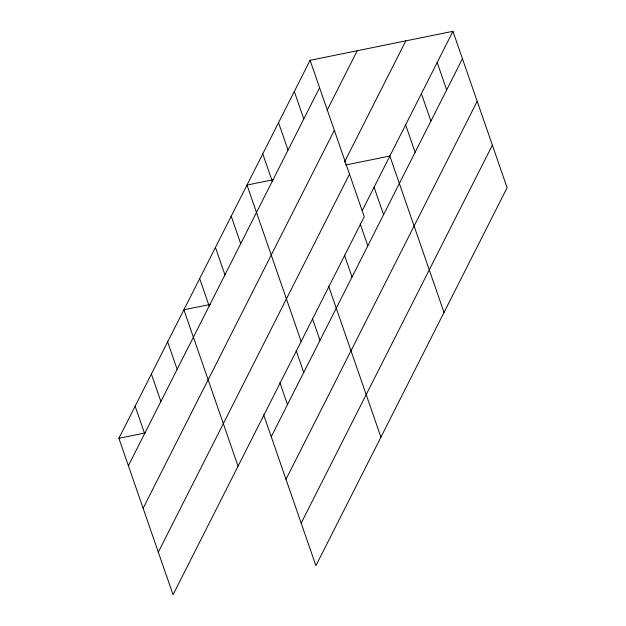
<?xml version="1.0" encoding="UTF-8"?>
<svg xmlns="http://www.w3.org/2000/svg" width="626" height="626" viewBox="0 0 626 626"><rect width="100%" height="100%" fill="white"/><g stroke="black" fill="none" stroke-linecap="round" stroke-linejoin="round"><path stroke-width="0.94" d="M310.089 60.299L364.254 216.706L173.05 594.7L118.893 438.286L310.089 60.299L452.95 31.3L507.107 187.714L315.911 565.701L263.648 414.78M128.393 465.721L319.589 87.734M326.999 110.497L357.235 50.729M143.127 508.289L334.331 130.294M344.464 162.142L405.805 40.87M158.315 552.14L349.511 174.145M362.251 210.61L452.95 31.3M271.246 436.721L462.45 58.734M285.988 479.289L477.184 101.295M301.169 523.14L492.372 145.146M273.398 179.678L246.996 185.038L301.153 341.444M345.536 165.029L389.849 156.038L444.014 312.444M210.297 304.416L183.895 309.776L238.06 466.182M118.893 438.286L145.295 432.934M437.175 62.483L446.674 89.917M421.4 93.665L430.899 121.1M405.625 124.856L415.124 152.29M374.074 187.221L383.574 214.655M360.2 223.889L367.806 245.838M294.314 91.482L303.813 118.917M344.433 255.079L352.031 277.021M278.539 122.665L288.038 150.099M328.658 286.262L380.921 437.183M262.771 153.855L272.271 181.282M312.405 318.391L320.003 340.341M296.153 350.521L303.751 372.47M231.221 216.22L240.72 243.655M279.9 382.65L287.498 404.599M215.446 247.403L224.945 274.837M199.671 278.586L209.17 306.02M167.651 341.906L177.15 369.332M151.398 374.035L160.898 401.462M135.146 406.164L144.645 433.591"/></g></svg>
